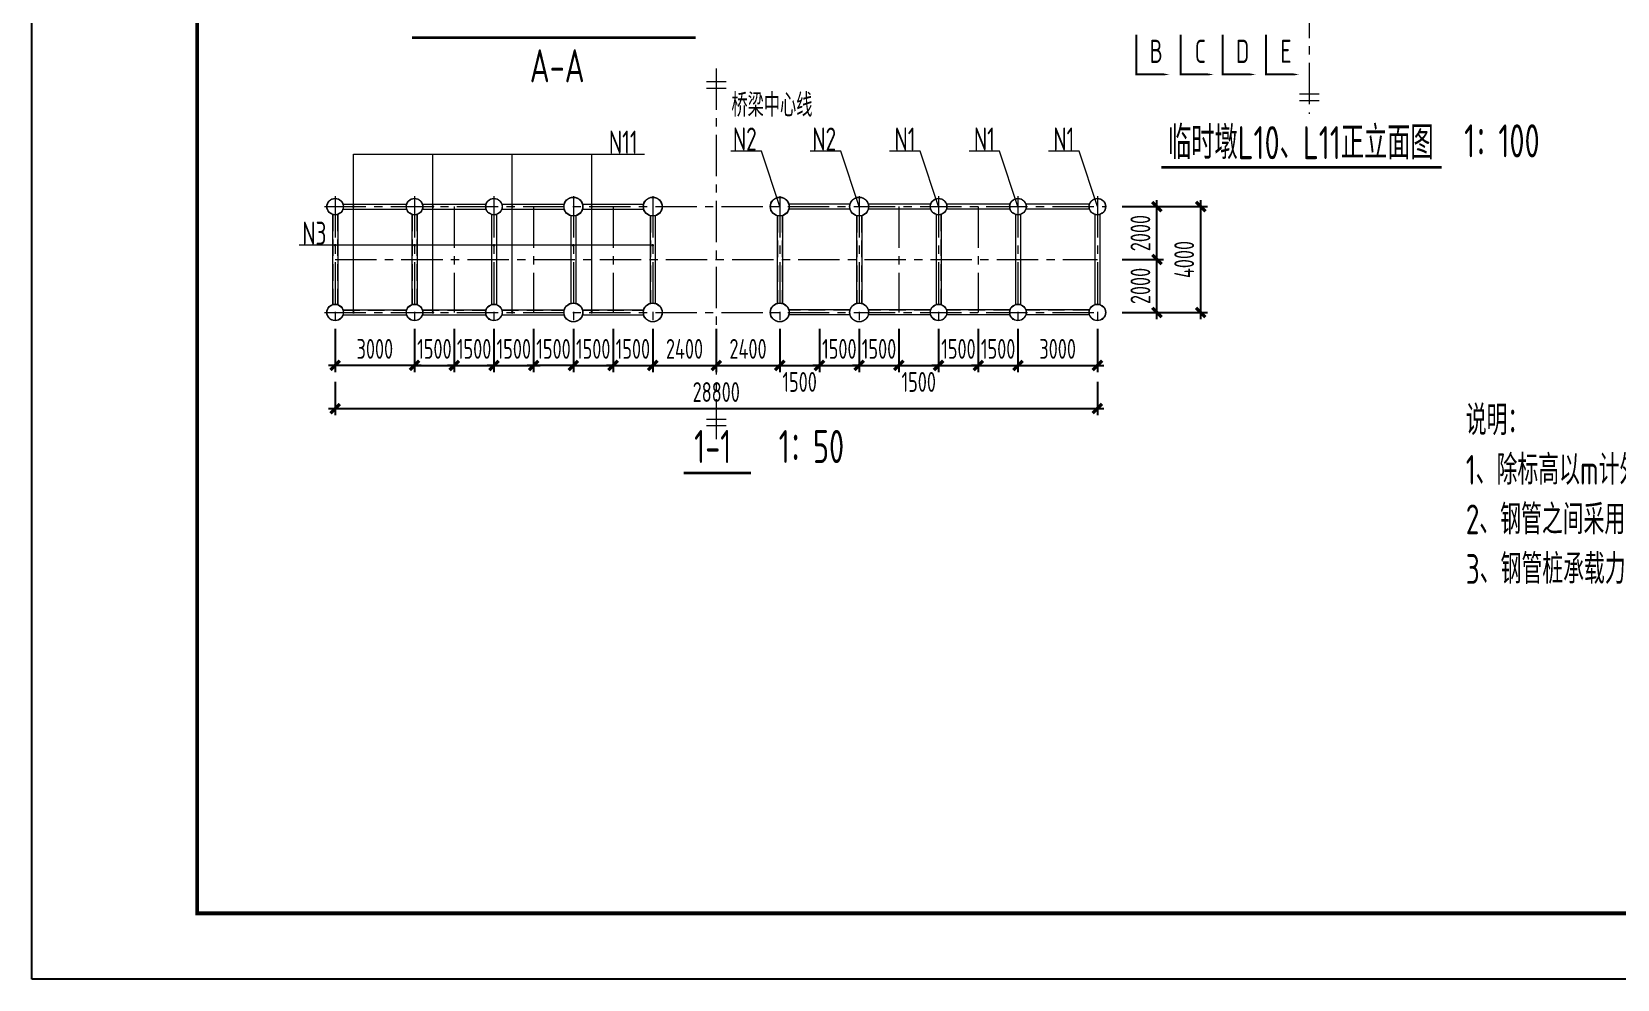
# Model space of a CAD drawing. Extents: x -2876908 to 633791, y -1383861 to 872234.
# Drawn here: x -1274373 to -1154552, y -1081386 to -1009729 of the extents above; entities that cross this region are included whole.
import ezdxf
from ezdxf.enums import TextEntityAlignment as Align

# ---------------------------------------------------------------- set-up
doc = ezdxf.new("R2010")
doc.units = 0
doc.header["$LTSCALE"] = 5
doc.header["$MEASUREMENT"] = 0
doc.linetypes.add('CENTER', pattern=[2, 1.25, -0.25, 0.25, -0.25])
doc.linetypes.add('DASHED', pattern=[0.75, 0.5, -0.25])
doc.layers.get('0').update_dxf_attribs({"linetype": 'CONTINUOUS', "lineweight": 25})
doc.layers.get('DEFPOINTS').update_dxf_attribs({"color": 35, "linetype": 'CONTINUOUS', "lineweight": 13})
for name, color, linetype, lineweight in [('1粗实线', 1, 'CONTINUOUS', 30), ('3中心线', 6, 'CENTER', 18), ('4虚线', 2, 'DASHED', 18), ('5标注', 3, 'CONTINUOUS', 15), ('6文本', 7, 'CONTINUOUS', 15), ('8轮廓线', 4, 'CONTINUOUS', 15), ('DIM', 3, 'CONTINUOUS', 0), ('HFZT', 5, 'CONTINUOUS', 15), ('REIND', 1, 'CONTINUOUS', 0), ('THIN', 7, 'CONTINUOUS', 0)]:
    doc.layers.add(name, color=color, linetype=linetype, lineweight=lineweight)
doc.layers.add('M_Dim', color=3, linetype='CONTINUOUS')
doc.styles.add('TSSD_Dimension', font='tssdeng.shx', dxfattribs={"width": 0.7, "bigfont": 'hztxt.shx'})
doc.styles.add('TSSD_NORM', font='tssdeng.shx', dxfattribs={"width": 0.7, "bigfont": 'hztxt.shx'})
doc.dimstyles.new('TSSD_100_100', dxfattribs={"dimtxt": 300, "dimasz": 100, "dimexe": 100, "dimexo": 250, "dimgap": 100, "dimtad": 1, "dimdec": 0, "dimzin": 0, "dimdsep": 46, "dimtxsty": 'TSSD_Dimension', "dimblk": 'ARCHTICK', "dimblk1": 'ARCHTICK', "dimblk2": 'ARCHTICK', "dimcen": 0, "dimdle": 100, "dimclrt": 7, "dimadec": 0, "dimazin": 0, "dimtfac": 1, "dimtdec": 0, "dimtix": 1, "dimtmove": 2, "dimatfit": 3, "dimfxl": 1, "dimtolj": 1, "dimtzin": 0, "dimarcsym": 0})

# ---------------------------------------------------------------- blocks, each defined once
blk = doc.blocks.new('_ArchTick')
at = {"color": 0, "linetype": 'ByBlock', "const_width": 0.5}
blk.add_lwpolyline([(-0.71, -0.71), (0.71, 0.71)], dxfattribs=at)
blk = doc.blocks.new('*D2157')
at = {"layer": 'DEFPOINTS', "color": 0, "transparency": 16777216}
for p in [(-1245442, -1030958), (-1242442, -1030958), (-1242442, -1034965)]:
    blk.add_point(p, dxfattribs=at)
at = {"layer": 'DIM', "color": 0, "lineweight": -2, "transparency": 16777216}
for p, q in [((-1245442, -1032208), (-1245442, -1035465)), ((-1242442, -1032208), (-1242442, -1035465)), ((-1245442, -1034965), (-1245942, -1034965)), ((-1245442, -1034965), (-1242442, -1034965)), ((-1242442, -1034965), (-1241942, -1034965))]:
    blk.add_line(p, q, dxfattribs=at)
at = {"layer": 'DIM', "color": 0, "lineweight": -2, "transparency": 16777216, "xscale": 500, "yscale": 500, "zscale": 500}
blk.add_blockref('_ArchTick', (-1245442, -1034965), dxfattribs=at)
at = {"layer": 'DIM', "color": 0, "lineweight": -2, "transparency": 16777216, "xscale": 500, "yscale": 500, "zscale": 500, "rotation": 180}
blk.add_blockref('_ArchTick', (-1242442, -1034965), dxfattribs=at)
at = {"layer": 'DIM', "color": 7, "transparency": 16777216, "insert": (-1243942, -1033715), "char_height": 1500, "attachment_point": 5, "style": 'TSSD_Dimension'}
blk.add_mtext('\\A1;1500', dxfattribs=at)
blk = doc.blocks.new('施工设计图框')
at = {"color": 7, "linetype": 'Continuous'}
blk.add_lwpolyline([(-395.5, -13.5), (-395.5, 283.5), (24.5, 283.5), (24.5, -13.5), (-395.5, -13.5)], dxfattribs=at)
at = {"layer": '1粗实线', "color": 7, "linetype": 'Continuous', "const_width": 0.6}
blk.add_lwpolyline([(-370.5, -3.5), (-370.5, 273.5), (14.5, 273.5), (14.5, -3.5), (-370.5, -3.5)], dxfattribs=at)
at = {"layer": 'HFZT', "color": 2, "style": 'TSSD_NORM', "width": 0.7}
for tag, height, p in [('比例尺', 2.5, (7.25, 17.5)), ('图号', 2.5, (-20.49, 3.5)), ('日期', 2.5, (7.25, 3.5)), ('图名', 4, (-76.24, 0.75))]:
    blk.add_attdef(tag, text='', height=height, dxfattribs=at).set_placement(p, align=Align.MIDDLE)
blk = doc.blocks.new('*D2178')
at = {"layer": 'DEFPOINTS', "color": 0, "transparency": 16777216}
for p in [(-1227442, -1030958), (-1222642, -1030958), (-1222642, -1034965)]:
    blk.add_point(p, dxfattribs=at)
at = {"layer": 'DIM', "color": 0, "lineweight": -2, "transparency": 16777216}
for p, q in [((-1227442, -1032208), (-1227442, -1035465)), ((-1222642, -1032208), (-1222642, -1035465)), ((-1227942, -1034965), (-1222142, -1034965))]:
    blk.add_line(p, q, dxfattribs=at)
at = {"layer": 'DIM', "color": 0, "lineweight": -2, "transparency": 16777216, "xscale": 500, "yscale": 500, "zscale": 500, "rotation": 180}
blk.add_blockref('_ArchTick', (-1227442, -1034965), dxfattribs=at)
at = {"layer": 'DIM', "color": 0, "lineweight": -2, "transparency": 16777216, "xscale": 500, "yscale": 500, "zscale": 500}
blk.add_blockref('_ArchTick', (-1222642, -1034965), dxfattribs=at)
at = {"layer": 'DIM', "color": 7, "transparency": 16777216, "insert": (-1225042, -1033715), "char_height": 1500, "attachment_point": 5, "style": 'TSSD_Dimension'}
blk.add_mtext('\\A1;2400', dxfattribs=at)
blk = doc.blocks.new('*D2179')
at = {"layer": 'DEFPOINTS', "color": 0, "transparency": 16777216}
for p in [(-1222642, -1030958), (-1217842, -1030958), (-1217842, -1034965)]:
    blk.add_point(p, dxfattribs=at)
at = {"layer": 'DIM', "color": 0, "lineweight": -2, "transparency": 16777216}
for p, q in [((-1222642, -1032208), (-1222642, -1035465)), ((-1217842, -1032208), (-1217842, -1035465)), ((-1223142, -1034965), (-1217342, -1034965))]:
    blk.add_line(p, q, dxfattribs=at)
at = {"layer": 'DIM', "color": 0, "lineweight": -2, "transparency": 16777216, "xscale": 500, "yscale": 500, "zscale": 500, "rotation": 180}
blk.add_blockref('_ArchTick', (-1222642, -1034965), dxfattribs=at)
at = {"layer": 'DIM', "color": 0, "lineweight": -2, "transparency": 16777216, "xscale": 500, "yscale": 500, "zscale": 500}
blk.add_blockref('_ArchTick', (-1217842, -1034965), dxfattribs=at)
at = {"layer": 'DIM', "color": 7, "transparency": 16777216, "insert": (-1220242, -1033715), "char_height": 1500, "attachment_point": 5, "style": 'TSSD_Dimension'}
blk.add_mtext('\\A1;2400', dxfattribs=at)
blk = doc.blocks.new('*D2180')
at = {"layer": 'DEFPOINTS', "color": 0, "transparency": 16777216}
for p in [(-1239442, -1030958), (-1236442, -1030958), (-1236442, -1034965)]:
    blk.add_point(p, dxfattribs=at)
at = {"layer": 'DIM', "color": 0, "lineweight": -2, "transparency": 16777216}
for p, q in [((-1239442, -1032208), (-1239442, -1035465)), ((-1236442, -1032208), (-1236442, -1035465)), ((-1239442, -1034965), (-1239942, -1034965)), ((-1239442, -1034965), (-1236442, -1034965)), ((-1236442, -1034965), (-1235942, -1034965))]:
    blk.add_line(p, q, dxfattribs=at)
at = {"layer": 'DIM', "color": 0, "lineweight": -2, "transparency": 16777216, "xscale": 500, "yscale": 500, "zscale": 500}
blk.add_blockref('_ArchTick', (-1239442, -1034965), dxfattribs=at)
at = {"layer": 'DIM', "color": 0, "lineweight": -2, "transparency": 16777216, "xscale": 500, "yscale": 500, "zscale": 500, "rotation": 180}
blk.add_blockref('_ArchTick', (-1236442, -1034965), dxfattribs=at)
at = {"layer": 'DIM', "color": 7, "transparency": 16777216, "insert": (-1237942, -1033715), "char_height": 1500, "attachment_point": 5, "style": 'TSSD_Dimension'}
blk.add_mtext('\\A1;1500', dxfattribs=at)
blk = doc.blocks.new('*D2181')
at = {"layer": 'DEFPOINTS', "color": 0, "transparency": 16777216}
for p in [(-1233442, -1030958), (-1230442, -1030958), (-1230442, -1034965)]:
    blk.add_point(p, dxfattribs=at)
at = {"layer": 'DIM', "color": 0, "lineweight": -2, "transparency": 16777216}
for p, q in [((-1233442, -1032208), (-1233442, -1035465)), ((-1230442, -1032208), (-1230442, -1035465)), ((-1233442, -1034965), (-1233942, -1034965)), ((-1233442, -1034965), (-1230442, -1034965)), ((-1230442, -1034965), (-1229942, -1034965))]:
    blk.add_line(p, q, dxfattribs=at)
at = {"layer": 'DIM', "color": 0, "lineweight": -2, "transparency": 16777216, "xscale": 500, "yscale": 500, "zscale": 500}
blk.add_blockref('_ArchTick', (-1233442, -1034965), dxfattribs=at)
at = {"layer": 'DIM', "color": 0, "lineweight": -2, "transparency": 16777216, "xscale": 500, "yscale": 500, "zscale": 500, "rotation": 180}
blk.add_blockref('_ArchTick', (-1230442, -1034965), dxfattribs=at)
at = {"layer": 'DIM', "color": 7, "transparency": 16777216, "insert": (-1231942, -1033715), "char_height": 1500, "attachment_point": 5, "style": 'TSSD_Dimension'}
blk.add_mtext('\\A1;1500', dxfattribs=at)
blk = doc.blocks.new('*D2182')
at = {"layer": 'DEFPOINTS', "color": 0, "transparency": 16777216}
for p in [(-1217842, -1030958), (-1214842, -1030958), (-1214842, -1034965)]:
    blk.add_point(p, dxfattribs=at)
at = {"layer": 'DIM', "color": 0, "lineweight": -2, "transparency": 16777216}
for p, q in [((-1217842, -1032208), (-1217842, -1035465)), ((-1214842, -1032208), (-1214842, -1035465)), ((-1218342, -1034965), (-1214342, -1034965))]:
    blk.add_line(p, q, dxfattribs=at)
at = {"layer": 'DIM', "color": 0, "lineweight": -2, "transparency": 16777216, "xscale": 500, "yscale": 500, "zscale": 500, "rotation": 180}
blk.add_blockref('_ArchTick', (-1217842, -1034965), dxfattribs=at)
at = {"layer": 'DIM', "color": 0, "lineweight": -2, "transparency": 16777216, "xscale": 500, "yscale": 500, "zscale": 500}
blk.add_blockref('_ArchTick', (-1214842, -1034965), dxfattribs=at)
at = {"layer": 'DIM', "color": 7, "transparency": 16777216, "insert": (-1216342, -1036215), "char_height": 1500, "attachment_point": 5, "style": 'TSSD_Dimension'}
blk.add_mtext('\\A1;1500', dxfattribs=at)
blk = doc.blocks.new('*D2183')
at = {"layer": 'DEFPOINTS', "color": 0, "transparency": 16777216}
for p in [(-1214842, -1030958), (-1211842, -1030958), (-1211842, -1034965)]:
    blk.add_point(p, dxfattribs=at)
at = {"layer": 'DIM', "color": 0, "lineweight": -2, "transparency": 16777216}
for p, q in [((-1214842, -1032208), (-1214842, -1035465)), ((-1211842, -1032208), (-1211842, -1035465)), ((-1214842, -1034965), (-1215342, -1034965)), ((-1214842, -1034965), (-1211842, -1034965)), ((-1211842, -1034965), (-1211342, -1034965))]:
    blk.add_line(p, q, dxfattribs=at)
at = {"layer": 'DIM', "color": 0, "lineweight": -2, "transparency": 16777216, "xscale": 500, "yscale": 500, "zscale": 500}
blk.add_blockref('_ArchTick', (-1214842, -1034965), dxfattribs=at)
at = {"layer": 'DIM', "color": 0, "lineweight": -2, "transparency": 16777216, "xscale": 500, "yscale": 500, "zscale": 500, "rotation": 180}
blk.add_blockref('_ArchTick', (-1211842, -1034965), dxfattribs=at)
at = {"layer": 'DIM', "color": 7, "transparency": 16777216, "insert": (-1213342, -1033715), "char_height": 1500, "attachment_point": 5, "style": 'TSSD_Dimension'}
blk.add_mtext('\\A1;1500', dxfattribs=at)
blk = doc.blocks.new('*D2184')
at = {"layer": 'DEFPOINTS', "color": 0, "transparency": 16777216}
for p in [(-1211842, -1030958), (-1208842, -1030958), (-1208842, -1034965)]:
    blk.add_point(p, dxfattribs=at)
at = {"layer": 'DIM', "color": 0, "lineweight": -2, "transparency": 16777216}
for p, q in [((-1211842, -1032208), (-1211842, -1035465)), ((-1208842, -1032208), (-1208842, -1035465)), ((-1211842, -1034965), (-1212342, -1034965)), ((-1211842, -1034965), (-1208842, -1034965)), ((-1208842, -1034965), (-1208342, -1034965))]:
    blk.add_line(p, q, dxfattribs=at)
at = {"layer": 'DIM', "color": 0, "lineweight": -2, "transparency": 16777216, "xscale": 500, "yscale": 500, "zscale": 500}
blk.add_blockref('_ArchTick', (-1211842, -1034965), dxfattribs=at)
at = {"layer": 'DIM', "color": 0, "lineweight": -2, "transparency": 16777216, "xscale": 500, "yscale": 500, "zscale": 500, "rotation": 180}
blk.add_blockref('_ArchTick', (-1208842, -1034965), dxfattribs=at)
at = {"layer": 'DIM', "color": 7, "transparency": 16777216, "insert": (-1210342, -1033715), "char_height": 1500, "attachment_point": 5, "style": 'TSSD_Dimension'}
blk.add_mtext('\\A1;1500', dxfattribs=at)
blk = doc.blocks.new('*D2185')
at = {"layer": 'DEFPOINTS', "color": 0, "transparency": 16777216}
for p in [(-1208842, -1030958), (-1205842, -1030958), (-1205842, -1034965)]:
    blk.add_point(p, dxfattribs=at)
at = {"layer": 'DIM', "color": 0, "lineweight": -2, "transparency": 16777216}
for p, q in [((-1208842, -1032208), (-1208842, -1035465)), ((-1205842, -1032208), (-1205842, -1035465)), ((-1209342, -1034965), (-1205342, -1034965))]:
    blk.add_line(p, q, dxfattribs=at)
at = {"layer": 'DIM', "color": 0, "lineweight": -2, "transparency": 16777216, "xscale": 500, "yscale": 500, "zscale": 500, "rotation": 180}
blk.add_blockref('_ArchTick', (-1208842, -1034965), dxfattribs=at)
at = {"layer": 'DIM', "color": 0, "lineweight": -2, "transparency": 16777216, "xscale": 500, "yscale": 500, "zscale": 500}
blk.add_blockref('_ArchTick', (-1205842, -1034965), dxfattribs=at)
at = {"layer": 'DIM', "color": 7, "transparency": 16777216, "insert": (-1207342, -1036215), "char_height": 1500, "attachment_point": 5, "style": 'TSSD_Dimension'}
blk.add_mtext('\\A1;1500', dxfattribs=at)
blk = doc.blocks.new('*D2186')
at = {"layer": 'DEFPOINTS', "color": 0, "transparency": 16777216}
for p in [(-1205842, -1030958), (-1202842, -1030958), (-1202842, -1034965)]:
    blk.add_point(p, dxfattribs=at)
at = {"layer": 'DIM', "color": 0, "lineweight": -2, "transparency": 16777216}
for p, q in [((-1205842, -1032208), (-1205842, -1035465)), ((-1202842, -1032208), (-1202842, -1035465)), ((-1205842, -1034965), (-1206342, -1034965)), ((-1205842, -1034965), (-1202842, -1034965)), ((-1202842, -1034965), (-1202342, -1034965))]:
    blk.add_line(p, q, dxfattribs=at)
at = {"layer": 'DIM', "color": 0, "lineweight": -2, "transparency": 16777216, "xscale": 500, "yscale": 500, "zscale": 500}
blk.add_blockref('_ArchTick', (-1205842, -1034965), dxfattribs=at)
at = {"layer": 'DIM', "color": 0, "lineweight": -2, "transparency": 16777216, "xscale": 500, "yscale": 500, "zscale": 500, "rotation": 180}
blk.add_blockref('_ArchTick', (-1202842, -1034965), dxfattribs=at)
at = {"layer": 'DIM', "color": 7, "transparency": 16777216, "insert": (-1204342, -1033715), "char_height": 1500, "attachment_point": 5, "style": 'TSSD_Dimension'}
blk.add_mtext('\\A1;1500', dxfattribs=at)
blk = doc.blocks.new('*D2187')
at = {"layer": 'DEFPOINTS', "color": 0, "transparency": 16777216}
for p in [(-1202842, -1030958), (-1199842, -1030958), (-1199842, -1034965)]:
    blk.add_point(p, dxfattribs=at)
at = {"layer": 'DIM', "color": 0, "lineweight": -2, "transparency": 16777216}
for p, q in [((-1202842, -1032208), (-1202842, -1035465)), ((-1199842, -1032208), (-1199842, -1035465)), ((-1202842, -1034965), (-1203342, -1034965)), ((-1202842, -1034965), (-1199842, -1034965)), ((-1199842, -1034965), (-1199342, -1034965))]:
    blk.add_line(p, q, dxfattribs=at)
at = {"layer": 'DIM', "color": 0, "lineweight": -2, "transparency": 16777216, "xscale": 500, "yscale": 500, "zscale": 500}
blk.add_blockref('_ArchTick', (-1202842, -1034965), dxfattribs=at)
at = {"layer": 'DIM', "color": 0, "lineweight": -2, "transparency": 16777216, "xscale": 500, "yscale": 500, "zscale": 500, "rotation": 180}
blk.add_blockref('_ArchTick', (-1199842, -1034965), dxfattribs=at)
at = {"layer": 'DIM', "color": 7, "transparency": 16777216, "insert": (-1201342, -1033715), "char_height": 1500, "attachment_point": 5, "style": 'TSSD_Dimension'}
blk.add_mtext('\\A1;1500', dxfattribs=at)
blk = doc.blocks.new('*D2188')
at = {"layer": 'DEFPOINTS', "color": 0, "transparency": 16777216}
for p in [(-1236442, -1030958), (-1233442, -1030958), (-1236442, -1034965)]:
    blk.add_point(p, dxfattribs=at)
at = {"layer": 'DIM', "color": 0, "lineweight": -2, "transparency": 16777216}
for p, q in [((-1236442, -1032208), (-1236442, -1035465)), ((-1233442, -1032208), (-1233442, -1035465)), ((-1236442, -1034965), (-1236942, -1034965)), ((-1233442, -1034965), (-1236442, -1034965)), ((-1233442, -1034965), (-1232942, -1034965))]:
    blk.add_line(p, q, dxfattribs=at)
at = {"layer": 'DIM', "color": 0, "lineweight": -2, "transparency": 16777216, "xscale": 500, "yscale": 500, "zscale": 500}
blk.add_blockref('_ArchTick', (-1236442, -1034965), dxfattribs=at)
at = {"layer": 'DIM', "color": 0, "lineweight": -2, "transparency": 16777216, "xscale": 500, "yscale": 500, "zscale": 500, "rotation": 180}
blk.add_blockref('_ArchTick', (-1233442, -1034965), dxfattribs=at)
at = {"layer": 'DIM', "color": 7, "transparency": 16777216, "insert": (-1234942, -1033715), "char_height": 1500, "attachment_point": 5, "style": 'TSSD_Dimension'}
blk.add_mtext('\\A1;1500', dxfattribs=at)
blk = doc.blocks.new('*D2189')
at = {"layer": 'DEFPOINTS', "color": 0, "transparency": 16777216}
for p in [(-1193212, -1026958), (-1189339, -1026958), (-1193212, -1030958)]:
    blk.add_point(p, dxfattribs=at)
at = {"layer": 'DIM', "color": 0, "lineweight": -2, "transparency": 16777216}
for p, q in [((-1189339, -1031458), (-1189339, -1026458)), ((-1191962, -1026958), (-1188839, -1026958)), ((-1191962, -1030958), (-1188839, -1030958))]:
    blk.add_line(p, q, dxfattribs=at)
at = {"layer": 'DIM', "color": 0, "lineweight": -2, "transparency": 16777216, "xscale": 500, "yscale": 500, "zscale": 500}
for p, rotation in [((-1189339, -1026958), 90), ((-1189339, -1030958), 270)]:
    blk.add_blockref('_ArchTick', p, dxfattribs=dict(at, rotation=rotation))
at = {"layer": 'DIM', "color": 7, "transparency": 16777216, "insert": (-1190589, -1028958), "char_height": 1500, "attachment_point": 5, "rotation": 90, "style": 'TSSD_Dimension'}
blk.add_mtext('\\A1;2000', dxfattribs=at)
blk = doc.blocks.new('*D2190')
at = {"layer": 'DEFPOINTS', "color": 0, "transparency": 16777216}
for p in [(-1193212, -1022958), (-1189339, -1022958), (-1193212, -1026958)]:
    blk.add_point(p, dxfattribs=at)
at = {"layer": 'DIM', "color": 0, "lineweight": -2, "transparency": 16777216}
for p, q in [((-1191962, -1022958), (-1188839, -1022958)), ((-1189339, -1027458), (-1189339, -1022458)), ((-1191962, -1026958), (-1188839, -1026958))]:
    blk.add_line(p, q, dxfattribs=at)
at = {"layer": 'DIM', "color": 0, "lineweight": -2, "transparency": 16777216, "xscale": 500, "yscale": 500, "zscale": 500}
for p, rotation in [((-1189339, -1022958), 90), ((-1189339, -1026958), 270)]:
    blk.add_blockref('_ArchTick', p, dxfattribs=dict(at, rotation=rotation))
at = {"layer": 'DIM', "color": 7, "transparency": 16777216, "insert": (-1190589, -1024958), "char_height": 1500, "attachment_point": 5, "rotation": 90, "style": 'TSSD_Dimension'}
blk.add_mtext('\\A1;2000', dxfattribs=at)
blk = doc.blocks.new('*D2191')
at = {"layer": 'DEFPOINTS', "color": 0, "transparency": 16777216}
for p in [(-1193212, -1022958), (-1186030, -1022958), (-1193212, -1030958)]:
    blk.add_point(p, dxfattribs=at)
at = {"layer": 'DIM', "color": 0, "lineweight": -2, "transparency": 16777216}
for p, q in [((-1191962, -1022958), (-1185530, -1022958)), ((-1186030, -1031458), (-1186030, -1022458)), ((-1191962, -1030958), (-1185530, -1030958))]:
    blk.add_line(p, q, dxfattribs=at)
at = {"layer": 'DIM', "color": 0, "lineweight": -2, "transparency": 16777216, "xscale": 500, "yscale": 500, "zscale": 500}
for p, rotation in [((-1186030, -1022958), 90), ((-1186030, -1030958), 270)]:
    blk.add_blockref('_ArchTick', p, dxfattribs=dict(at, rotation=rotation))
at = {"layer": 'DIM', "color": 7, "transparency": 16777216, "insert": (-1187280, -1026958), "char_height": 1500, "attachment_point": 5, "rotation": 90, "style": 'TSSD_Dimension'}
blk.add_mtext('\\A1;4000', dxfattribs=at)
blk = doc.blocks.new('*D2210')
at = {"layer": 'DEFPOINTS', "color": 0, "transparency": 16777216}
for p in [(-1242442, -1030958), (-1239442, -1030958), (-1239442, -1034965)]:
    blk.add_point(p, dxfattribs=at)
at = {"layer": 'DIM', "color": 0, "lineweight": -2, "transparency": 16777216}
for p, q in [((-1242442, -1032208), (-1242442, -1035465)), ((-1239442, -1032208), (-1239442, -1035465)), ((-1242442, -1034965), (-1242942, -1034965)), ((-1242442, -1034965), (-1239442, -1034965)), ((-1239442, -1034965), (-1238942, -1034965))]:
    blk.add_line(p, q, dxfattribs=at)
at = {"layer": 'DIM', "color": 0, "lineweight": -2, "transparency": 16777216, "xscale": 500, "yscale": 500, "zscale": 500}
blk.add_blockref('_ArchTick', (-1242442, -1034965), dxfattribs=at)
at = {"layer": 'DIM', "color": 0, "lineweight": -2, "transparency": 16777216, "xscale": 500, "yscale": 500, "zscale": 500, "rotation": 180}
blk.add_blockref('_ArchTick', (-1239442, -1034965), dxfattribs=at)
at = {"layer": 'DIM', "color": 7, "transparency": 16777216, "insert": (-1240942, -1033715), "char_height": 1500, "attachment_point": 5, "style": 'TSSD_Dimension'}
blk.add_mtext('\\A1;1500', dxfattribs=at)
blk = doc.blocks.new('*D2211')
at = {"layer": 'DEFPOINTS', "color": 0, "transparency": 16777216}
for p in [(-1230442, -1030958), (-1227442, -1030958), (-1227442, -1034965)]:
    blk.add_point(p, dxfattribs=at)
at = {"layer": 'DIM', "color": 0, "lineweight": -2, "transparency": 16777216}
for p, q in [((-1230442, -1032208), (-1230442, -1035465)), ((-1227442, -1032208), (-1227442, -1035465)), ((-1230442, -1034965), (-1230942, -1034965)), ((-1230442, -1034965), (-1227442, -1034965)), ((-1227442, -1034965), (-1226942, -1034965))]:
    blk.add_line(p, q, dxfattribs=at)
at = {"layer": 'DIM', "color": 0, "lineweight": -2, "transparency": 16777216, "xscale": 500, "yscale": 500, "zscale": 500}
blk.add_blockref('_ArchTick', (-1230442, -1034965), dxfattribs=at)
at = {"layer": 'DIM', "color": 0, "lineweight": -2, "transparency": 16777216, "xscale": 500, "yscale": 500, "zscale": 500, "rotation": 180}
blk.add_blockref('_ArchTick', (-1227442, -1034965), dxfattribs=at)
at = {"layer": 'DIM', "color": 7, "transparency": 16777216, "insert": (-1228942, -1033715), "char_height": 1500, "attachment_point": 5, "style": 'TSSD_Dimension'}
blk.add_mtext('\\A1;1500', dxfattribs=at)
blk = doc.blocks.new('*D2212')
at = {"layer": 'DEFPOINTS', "color": 0, "transparency": 16777216}
for p in [(-1199842, -1030958), (-1193842, -1030958), (-1193842, -1034965)]:
    blk.add_point(p, dxfattribs=at)
at = {"layer": 'DIM', "color": 0, "lineweight": -2, "transparency": 16777216}
for p, q in [((-1199842, -1032208), (-1199842, -1035465)), ((-1193842, -1032208), (-1193842, -1035465)), ((-1200342, -1034965), (-1193342, -1034965))]:
    blk.add_line(p, q, dxfattribs=at)
at = {"layer": 'DIM', "color": 0, "lineweight": -2, "transparency": 16777216, "xscale": 500, "yscale": 500, "zscale": 500, "rotation": 180}
blk.add_blockref('_ArchTick', (-1199842, -1034965), dxfattribs=at)
at = {"layer": 'DIM', "color": 0, "lineweight": -2, "transparency": 16777216, "xscale": 500, "yscale": 500, "zscale": 500}
blk.add_blockref('_ArchTick', (-1193842, -1034965), dxfattribs=at)
at = {"layer": 'DIM', "color": 7, "transparency": 16777216, "insert": (-1196842, -1033715), "char_height": 1500, "attachment_point": 5, "style": 'TSSD_Dimension'}
blk.add_mtext('\\A1;3000', dxfattribs=at)
blk = doc.blocks.new('*D2213')
at = {"layer": 'DEFPOINTS', "color": 0, "transparency": 16777216}
for p in [(-1251442, -1030958), (-1245442, -1030958), (-1251442, -1034965)]:
    blk.add_point(p, dxfattribs=at)
at = {"layer": 'DIM', "color": 0, "lineweight": -2, "transparency": 16777216}
for p, q in [((-1251442, -1032208), (-1251442, -1035465)), ((-1245442, -1032208), (-1245442, -1035465)), ((-1244942, -1034965), (-1251942, -1034965))]:
    blk.add_line(p, q, dxfattribs=at)
at = {"layer": 'DIM', "color": 0, "lineweight": -2, "transparency": 16777216, "xscale": 500, "yscale": 500, "zscale": 500, "rotation": 180}
blk.add_blockref('_ArchTick', (-1251442, -1034965), dxfattribs=at)
at = {"layer": 'DIM', "color": 0, "lineweight": -2, "transparency": 16777216, "xscale": 500, "yscale": 500, "zscale": 500}
blk.add_blockref('_ArchTick', (-1245442, -1034965), dxfattribs=at)
at = {"layer": 'DIM', "color": 7, "transparency": 16777216, "insert": (-1248442, -1033715), "char_height": 1500, "attachment_point": 5, "style": 'TSSD_Dimension'}
blk.add_mtext('\\A1;3000', dxfattribs=at)
blk = doc.blocks.new('*D2214')
at = {"layer": 'DEFPOINTS', "color": 0, "transparency": 16777216}
for p in [(-1251442, -1034965), (-1193842, -1034965), (-1193842, -1038228)]:
    blk.add_point(p, dxfattribs=at)
at = {"layer": 'DIM', "color": 0, "lineweight": -2, "transparency": 16777216}
for p, q in [((-1251442, -1036215), (-1251442, -1038728)), ((-1193842, -1036215), (-1193842, -1038728)), ((-1251942, -1038228), (-1193342, -1038228))]:
    blk.add_line(p, q, dxfattribs=at)
at = {"layer": 'DIM', "color": 0, "lineweight": -2, "transparency": 16777216, "xscale": 500, "yscale": 500, "zscale": 500, "rotation": 180}
blk.add_blockref('_ArchTick', (-1251442, -1038228), dxfattribs=at)
at = {"layer": 'DIM', "color": 0, "lineweight": -2, "transparency": 16777216, "xscale": 500, "yscale": 500, "zscale": 500}
blk.add_blockref('_ArchTick', (-1193842, -1038228), dxfattribs=at)
at = {"layer": 'DIM', "color": 7, "transparency": 16777216, "insert": (-1222642, -1036978), "char_height": 1500, "attachment_point": 5, "style": 'TSSD_Dimension'}
blk.add_mtext('\\A1;28800', dxfattribs=at)

msp = doc.modelspace()

# ---------------------------------------------------------------- linework, layer by layer
at = {"layer": '3中心线', "ltscale": 500}
for p, q in [((-1177825.439, -942082.938), (-1177825.439, -1015945.635)), ((-1222642.034, -1012521.927), (-1222642.034, -1040545.244)), ((-1252242.028, -1022957.685), (-1193212.04, -1022957.685)), ((-1251442.028, -1022157.685), (-1251442.028, -1031757.685)), ((-1245442.028, -1022157.685), (-1245442.028, -1031757.685)), ((-1242442.028, -1022957.685), (-1242442.028, -1030957.685)), ((-1239442.028, -1022157.685), (-1239442.028, -1031757.685)), ((-1236442.028, -1022957.685), (-1236442.028, -1030957.685)), ((-1233442.028, -1022157.685), (-1233442.028, -1031757.685)), ((-1230442.028, -1022957.685), (-1230442.028, -1030957.685)), ((-1227442.028, -1022157.685), (-1227442.028, -1031757.685)), ((-1217842.04, -1022157.685), (-1217842.04, -1031757.685)), ((-1211842.04, -1022157.685), (-1211842.04, -1031757.685)), ((-1208842.04, -1022957.685), (-1208842.04, -1030957.685)), ((-1205842.04, -1022157.685), (-1205842.04, -1031757.685)), ((-1202842.04, -1022957.685), (-1202842.04, -1030957.685)), ((-1199842.04, -1022157.685), (-1199842.04, -1031757.685)), ((-1193842.04, -1022157.685), (-1193842.04, -1031757.685)), ((-1251442.028, -1026957.685), (-1193842.04, -1026957.685)), ((-1252242.028, -1030957.685), (-1193842.04, -1030957.685))]:
    msp.add_line(p, q, dxfattribs=at)
at = {"layer": '4虚线', "ltscale": 500}
for p, q in [((-1250838.889, -1022775.685), (-1246045.166, -1022775.685)), ((-1250838.889, -1023139.685), (-1246045.166, -1023139.685)), ((-1244838.889, -1022775.685), (-1240045.166, -1022775.685)), ((-1244838.889, -1023139.685), (-1240045.166, -1023139.685)), ((-1238838.889, -1022775.685), (-1234138.645, -1022775.685)), ((-1238838.889, -1023139.685), (-1234138.645, -1023139.685)), ((-1232745.41, -1022775.685), (-1228138.645, -1022775.685)), ((-1232745.41, -1023139.685), (-1228138.645, -1023139.685)), ((-1212538.658, -1022775.685), (-1217145.423, -1022775.685)), ((-1212538.658, -1023139.685), (-1217145.423, -1023139.685)), ((-1206445.179, -1022775.685), (-1211145.423, -1022775.685)), ((-1206445.179, -1023139.685), (-1211145.423, -1023139.685)), ((-1200445.179, -1022775.685), (-1205238.902, -1022775.685)), ((-1200445.179, -1023139.685), (-1205238.902, -1023139.685)), ((-1194445.179, -1022775.685), (-1199238.902, -1022775.685)), ((-1194445.179, -1023139.685), (-1199238.902, -1023139.685)), ((-1251624.028, -1023560.824), (-1251624.028, -1030354.547)), ((-1251260.028, -1023560.824), (-1251260.028, -1030354.547)), ((-1245624.028, -1023560.824), (-1245624.028, -1030354.547)), ((-1245260.028, -1023560.824), (-1245260.028, -1030354.547)), ((-1239624.028, -1023560.824), (-1239624.028, -1030354.547)), ((-1239260.028, -1023560.824), (-1239260.028, -1030354.547)), ((-1233624.028, -1023654.303), (-1233624.028, -1030261.068)), ((-1233260.028, -1023654.303), (-1233260.028, -1030261.068)), ((-1227624.028, -1023654.303), (-1227624.028, -1030261.068)), ((-1227260.028, -1023654.303), (-1227260.028, -1030261.068)), ((-1218024.04, -1023654.303), (-1218024.04, -1030261.068)), ((-1217660.04, -1023654.303), (-1217660.04, -1030261.068)), ((-1212024.04, -1023654.303), (-1212024.04, -1030261.068)), ((-1211660.04, -1023654.303), (-1211660.04, -1030261.068)), ((-1206024.04, -1023560.824), (-1206024.04, -1030354.547)), ((-1205660.04, -1023560.824), (-1205660.04, -1030354.547)), ((-1200024.04, -1023560.824), (-1200024.04, -1030354.547)), ((-1199660.04, -1023560.824), (-1199660.04, -1030354.547)), ((-1194024.04, -1023560.824), (-1194024.04, -1030354.547)), ((-1193660.04, -1023560.824), (-1193660.04, -1030354.547)), ((-1250838.889, -1030775.685), (-1246045.166, -1030775.685)), ((-1250838.889, -1031139.685), (-1246045.166, -1031139.685)), ((-1244838.889, -1030775.685), (-1240045.166, -1030775.685)), ((-1244838.889, -1031139.685), (-1240045.166, -1031139.685)), ((-1238838.889, -1030775.685), (-1234138.645, -1030775.685)), ((-1238838.889, -1031139.685), (-1234138.645, -1031139.685)), ((-1232745.41, -1030775.685), (-1228138.645, -1030775.685)), ((-1232745.41, -1031139.685), (-1228138.645, -1031139.685)), ((-1212538.658, -1030775.685), (-1217145.423, -1030775.685)), ((-1212538.658, -1031139.685), (-1217145.423, -1031139.685)), ((-1206445.179, -1030775.685), (-1211145.423, -1030775.685)), ((-1206445.179, -1031139.685), (-1211145.423, -1031139.685)), ((-1200445.179, -1030775.685), (-1205238.902, -1030775.685)), ((-1200445.179, -1031139.685), (-1205238.902, -1031139.685)), ((-1194445.179, -1030775.685), (-1199238.902, -1030775.685)), ((-1194445.179, -1031139.685), (-1199238.902, -1031139.685))]:
    msp.add_line(p, q, dxfattribs=at)
at = {"layer": '5标注'}
for p, q in [((-1250057.003, -1018990.401), (-1228066.291, -1018990.401)), ((-1250057.003, -1030957.685), (-1250057.003, -1018990.401)), ((-1244057.003, -1030957.685), (-1244057.003, -1018990.401)), ((-1238057.003, -1030957.685), (-1238057.003, -1018990.401)), ((-1232057.003, -1030957.685), (-1232057.003, -1018990.401)), ((-1227442.028, -1025878.757), (-1254166.158, -1025878.757))]:
    msp.add_line(p, q, dxfattribs=at)
at = {"layer": '5标注', "flags": 128}
for points in [[(-1190899.123, -1009963.236, 150, 150, 0), (-1190899.123, -1012963.236, 150, 150, 0), (-1189399.123, -1012963.236, 350, 0, 0), (-1188399.123, -1012963.236, 0, 0, 0)], [(-1187558.392, -1009963.236, 150, 150, 0), (-1187558.392, -1012963.236, 150, 150, 0), (-1186058.392, -1012963.236, 350, 0, 0), (-1185058.392, -1012963.236, 0, 0, 0)], [(-1184370.323, -1009963.236, 150, 150, 0), (-1184370.323, -1012963.236, 150, 150, 0), (-1182870.323, -1012963.236, 350, 0, 0), (-1181870.323, -1012963.236, 0, 0, 0)], [(-1181091.984, -1009963.236, 150, 150, 0), (-1181091.984, -1012963.236, 150, 150, 0), (-1179591.984, -1012963.236, 350, 0, 0), (-1178591.984, -1012963.236, 0, 0, 0)]]:
    msp.add_lwpolyline(points, format="xyseb", dxfattribs=at)
at = {"layer": '5标注'}
for points in [[(-1217842.04, -1022957.685), (-1219227.064, -1018756.946), (-1221539.711, -1018756.946)], [(-1211842.04, -1022957.685), (-1213227.064, -1018756.946), (-1215539.711, -1018756.946)], [(-1205842.04, -1022957.685), (-1207227.064, -1018756.946), (-1209539.711, -1018756.946)], [(-1199842.04, -1022957.685), (-1201227.064, -1018756.946), (-1203539.711, -1018756.946)], [(-1193842.04, -1022957.685), (-1195227.064, -1018756.946), (-1197539.711, -1018756.946)]]:
    msp.add_lwpolyline(points, dxfattribs=at)
at = {"layer": '8轮廓线'}
for p, q in [((-1250842.641, -1022763.685), (-1246041.414, -1022763.685)), ((-1250842.641, -1023151.685), (-1246041.414, -1023151.685)), ((-1244842.641, -1022763.685), (-1240041.414, -1022763.685)), ((-1244842.641, -1023151.685), (-1240041.414, -1023151.685)), ((-1238842.641, -1022763.685), (-1234135.399, -1022763.685)), ((-1238842.641, -1023151.685), (-1234135.399, -1023151.685)), ((-1232748.656, -1022763.685), (-1228135.399, -1022763.685)), ((-1232748.656, -1023151.685), (-1228135.399, -1023151.685)), ((-1212535.412, -1022763.685), (-1217148.669, -1022763.685)), ((-1212535.412, -1023151.685), (-1217148.669, -1023151.685)), ((-1206441.426, -1022763.685), (-1211148.669, -1022763.685)), ((-1206441.426, -1023151.685), (-1211148.669, -1023151.685)), ((-1200441.426, -1022763.685), (-1205242.654, -1022763.685)), ((-1200441.426, -1023151.685), (-1205242.654, -1023151.685)), ((-1194441.426, -1022763.685), (-1199242.654, -1022763.685)), ((-1194441.426, -1023151.685), (-1199242.654, -1023151.685)), ((-1251636.028, -1023557.072), (-1251636.028, -1030358.299)), ((-1251248.028, -1023557.072), (-1251248.028, -1030358.299)), ((-1245636.028, -1023557.072), (-1245636.028, -1030358.299)), ((-1245248.028, -1023557.072), (-1245248.028, -1030358.299)), ((-1239636.028, -1023557.072), (-1239636.028, -1030358.299)), ((-1239248.028, -1023557.072), (-1239248.028, -1030358.299)), ((-1233636.028, -1023651.057), (-1233636.028, -1030264.314)), ((-1233248.028, -1023651.057), (-1233248.028, -1030264.314)), ((-1227636.028, -1023651.057), (-1227636.028, -1030264.314)), ((-1227248.028, -1023651.057), (-1227248.028, -1030264.314)), ((-1218036.04, -1023651.057), (-1218036.04, -1030264.314)), ((-1217648.04, -1023651.057), (-1217648.04, -1030264.314)), ((-1212036.04, -1023651.057), (-1212036.04, -1030264.314)), ((-1211648.04, -1023651.057), (-1211648.04, -1030264.314)), ((-1206036.04, -1023557.072), (-1206036.04, -1030358.299)), ((-1205648.04, -1023557.072), (-1205648.04, -1030358.299)), ((-1200036.04, -1023557.072), (-1200036.04, -1030358.299)), ((-1199648.04, -1023557.072), (-1199648.04, -1030358.299)), ((-1194036.04, -1023557.072), (-1194036.04, -1030358.299)), ((-1193648.04, -1023557.072), (-1193648.04, -1030358.299)), ((-1250842.641, -1030763.685), (-1246041.414, -1030763.685)), ((-1250842.641, -1031151.685), (-1246041.414, -1031151.685)), ((-1244842.641, -1030763.685), (-1240041.414, -1030763.685)), ((-1244842.641, -1031151.685), (-1240041.414, -1031151.685)), ((-1238842.641, -1030763.685), (-1234135.399, -1030763.685)), ((-1238842.641, -1031151.685), (-1234135.399, -1031151.685)), ((-1232748.656, -1030763.685), (-1228135.399, -1030763.685)), ((-1232748.656, -1031151.685), (-1228135.399, -1031151.685)), ((-1212535.412, -1030763.685), (-1217148.669, -1030763.685)), ((-1212535.412, -1031151.685), (-1217148.669, -1031151.685)), ((-1206441.426, -1030763.685), (-1211148.669, -1030763.685)), ((-1206441.426, -1031151.685), (-1211148.669, -1031151.685)), ((-1200441.426, -1030763.685), (-1205242.654, -1030763.685)), ((-1200441.426, -1031151.685), (-1205242.654, -1031151.685)), ((-1194441.426, -1030763.685), (-1199242.654, -1030763.685)), ((-1194441.426, -1031151.685), (-1199242.654, -1031151.685))]:
    msp.add_line(p, q, dxfattribs=at)
for centre, radius in [((-1251442.028, -1022957.685), 630), ((-1251442.028, -1022957.685), 610), ((-1245442.028, -1022957.685), 630), ((-1245442.028, -1022957.685), 610), ((-1239442.028, -1022957.685), 630), ((-1239442.028, -1022957.685), 610), ((-1233442.028, -1022957.685), 720), ((-1233442.028, -1022957.685), 700), ((-1227442.028, -1022957.685), 720), ((-1227442.028, -1022957.685), 700), ((-1217842.04, -1022957.685), 720), ((-1217842.04, -1022957.685), 700), ((-1211842.04, -1022957.685), 720), ((-1211842.04, -1022957.685), 700), ((-1205842.04, -1022957.685), 630), ((-1205842.04, -1022957.685), 610), ((-1199842.04, -1022957.685), 630), ((-1199842.04, -1022957.685), 610), ((-1193842.04, -1022957.685), 630), ((-1193842.04, -1022957.685), 610), ((-1251442.028, -1030957.685), 630), ((-1251442.028, -1030957.685), 610), ((-1245442.028, -1030957.685), 630), ((-1245442.028, -1030957.685), 610), ((-1239442.028, -1030957.685), 630), ((-1239442.028, -1030957.685), 610), ((-1233442.028, -1030957.685), 720), ((-1233442.028, -1030957.685), 700), ((-1227442.028, -1030957.685), 720), ((-1227442.028, -1030957.685), 700), ((-1217842.04, -1030957.685), 720), ((-1217842.04, -1030957.685), 700), ((-1211842.04, -1030957.685), 720), ((-1211842.04, -1030957.685), 700), ((-1205842.04, -1030957.685), 630), ((-1205842.04, -1030957.685), 610), ((-1199842.04, -1030957.685), 630), ((-1199842.04, -1030957.685), 610), ((-1193842.04, -1030957.685), 630), ((-1193842.04, -1030957.685), 610)]:
    msp.add_circle(centre, radius, dxfattribs=at)
at = {"layer": 'M_Dim'}
for points in [[(-1245623.593, -1010174.708, 200, 200, 0), (-1224206.456, -1010174.708, 200, 200, 0)], [(-1189014.127, -1019987.558, 200, 200, 0), (-1167826.407, -1019987.558, 200, 200, 0)], [(-1225110.432, -1043100.605, 200, 200, 0), (-1220006.733, -1043100.605, 200, 200, 0)]]:
    msp.add_lwpolyline(points, format="xyseb", dxfattribs=at)
at = {"layer": 'REIND', "const_width": 100}
for points in [[(-1250107.003, -1022957.685, 1), (-1250007.003, -1022957.685, 1)], [(-1244107.003, -1022957.685, 1), (-1244007.003, -1022957.685, 1)], [(-1238107.003, -1022957.685, 1), (-1238007.003, -1022957.685, 1)], [(-1232107.003, -1022957.685, 1), (-1232007.003, -1022957.685, 1)], [(-1251492.028, -1025878.757, 1), (-1251392.028, -1025878.757, 1)], [(-1245492.028, -1025878.757, 1), (-1245392.028, -1025878.757, 1)], [(-1239492.028, -1025878.757, 1), (-1239392.028, -1025878.757, 1)], [(-1233492.028, -1025878.757, 1), (-1233392.028, -1025878.757, 1)], [(-1227492.028, -1025878.757, 1), (-1227392.028, -1025878.757, 1)], [(-1250107.003, -1030957.685, 1), (-1250007.003, -1030957.685, 1)], [(-1244107.003, -1030957.685, 1), (-1244007.003, -1030957.685, 1)], [(-1238107.003, -1030957.685, 1), (-1238007.003, -1030957.685, 1)], [(-1232107.003, -1030957.685, 1), (-1232007.003, -1030957.685, 1)]]:
    msp.add_lwpolyline(points, format="xyb", close=True, dxfattribs=at)
at = {"layer": 'THIN'}
for p, q in [((-1221892.034, -1013521.927), (-1223392.034, -1013521.927)), ((-1221892.034, -1014021.927), (-1223392.034, -1014021.927)), ((-1177075.439, -1014445.635), (-1178575.439, -1014445.635)), ((-1177075.439, -1014945.635), (-1178575.439, -1014945.635)), ((-1221892.034, -1039045.244), (-1223392.034, -1039045.244)), ((-1221892.034, -1039545.244), (-1223392.034, -1039545.244))]:
    msp.add_line(p, q, dxfattribs=at)

# ---------------------------------------------------------------- block references
at = {"xscale": 500, "yscale": 500, "zscale": 500}
msp.add_blockref('施工设计图框', (-1076620.511, -1074635.792), dxfattribs=at)

# ---------------------------------------------------------------- texts
at = {"layer": '5标注', "color": 7, "char_height": 1750, "style": 'TSSD_NORM'}
for s, insert, attachment_point in [('桥梁中心线', (-1221498.969, -1016167.09), 7), ('N11', (-1230756.921, -1018957.901), 7), ('N2', (-1219583.205, -1018724.446), 9), ('N2', (-1213583.205, -1018724.446), 9), ('N1', (-1207583.205, -1018724.446), 9), ('N1', (-1201583.205, -1018724.446), 9), ('N1', (-1195583.205, -1018724.446), 9), ('N3', (-1253926.407, -1025846.257), 7)]:
    msp.add_mtext(s, dxfattribs=dict(at, insert=insert, attachment_point=attachment_point))
at = {"layer": '6文本', "style": 'TSSD_NORM', "width": 0.7}
for s, p in [('A-A', (-1234663.046, -1012307.558)), ('临时墩L10、L11正立面图 ', (-1177936.316, -1017984.353)), ('1：100', (-1163270.535, -1017984.353)), ('1-1', (-1222907.778, -1041097.4)), ('1：50', (-1215450.861, -1041097.4))]:
    msp.add_text(s, height=2500, dxfattribs=at).set_placement(p, align=Align.MIDDLE)
for s, p in [('B', (-1189399.123, -1011213.236)), ('C', (-1186058.392, -1011213.236)), ('D', (-1182870.323, -1011213.236)), ('E', (-1179591.984, -1011213.236))]:
    msp.add_text(s, height=1750, dxfattribs=at).set_placement(p, align=Align.MIDDLE_CENTER)
at = {"layer": '6文本', "insert": (-1166001.367, -1037980.295), "char_height": 2250, "width": 195290.43481, "attachment_point": 1, "style": 'TSSD_NORM'}
msp.add_mtext('说明：\\P1、除标高以m计外，图中尺寸均以mm计。\\P2、钢管之间采用相贯焊，焊高hf=6mm。\\P3、钢管桩承载力特征值Ra(N15)≥2750kN,Ra(N14)≥2250kN,Ra(N13)≥1900kN。', dxfattribs=at)

# ---------------------------------------------------------------- dimensions: what is measured, and where the dimension line sits
at = {"layer": 'DIM'}
for base, p1, p2, angle, picture, middle in [((-1189339.316, -1022957.685), (-1193212.04, -1026957.685), (-1193212.04, -1022957.685), 90, '*D2190', (-1190589.316, -1024957.685)), ((-1186029.674, -1022957.685), (-1193212.04, -1030957.685), (-1193212.04, -1022957.685), 90, '*D2191', (-1187279.674, -1026957.685)), ((-1189339.316, -1026957.685), (-1193212.04, -1030957.685), (-1193212.04, -1026957.685), 90, '*D2189', (-1190589.316, -1028957.685)), ((-1251442.028, -1034965.201), (-1245442.028, -1030957.685), (-1251442.028, -1030957.685), 180, '*D2213', (-1248442.028, -1033715.201)), ((-1236442.028, -1034965.201), (-1233442.028, -1030957.685), (-1236442.028, -1030957.685), 180, '*D2188', (-1234942.028, -1033715.201))]:
    dim = msp.add_linear_dim(base=base, p1=p1, p2=p2, angle=angle, dimstyle='TSSD_100_100', override={"dimtxt": 1500, "dimasz": 500, "dimexe": 500, "dimexo": 1250, "dimgap": 500, "dimlfac": 0.5, "dimdle": 500}, dxfattribs=at)
    dim.commit()
    dim.dimension.update_dxf_attribs({"geometry": picture, "text_midpoint": middle})
for base, p1, p2, picture, middle in [((-1242442.028, -1034965.201), (-1245442.028, -1030957.685), (-1242442.028, -1030957.685), '*D2157', (-1243942.028, -1033715.201)), ((-1239442.028, -1034965.201), (-1242442.028, -1030957.685), (-1239442.028, -1030957.685), '*D2210', (-1240942.028, -1033715.201)), ((-1236442.028, -1034965.201), (-1239442.028, -1030957.685), (-1236442.028, -1030957.685), '*D2180', (-1237942.028, -1033715.201)), ((-1230442.028, -1034965.201), (-1233442.028, -1030957.685), (-1230442.028, -1030957.685), '*D2181', (-1231942.028, -1033715.201)), ((-1227442.028, -1034965.201), (-1230442.028, -1030957.685), (-1227442.028, -1030957.685), '*D2211', (-1228942.028, -1033715.201)), ((-1222642.034, -1034965.201), (-1227442.028, -1030957.685), (-1222642.034, -1030957.685), '*D2178', (-1225042.031, -1033715.201)), ((-1217842.04, -1034965.201), (-1222642.034, -1030957.685), (-1217842.04, -1030957.685), '*D2179', (-1220242.037, -1033715.201)), ((-1211842.04, -1034965.201), (-1214842.04, -1030957.685), (-1211842.04, -1030957.685), '*D2183', (-1213342.04, -1033715.201)), ((-1208842.04, -1034965.201), (-1211842.04, -1030957.685), (-1208842.04, -1030957.685), '*D2184', (-1210342.04, -1033715.201)), ((-1202842.04, -1034965.201), (-1205842.04, -1030957.685), (-1202842.04, -1030957.685), '*D2186', (-1204342.04, -1033715.201)), ((-1199842.04, -1034965.201), (-1202842.04, -1030957.685), (-1199842.04, -1030957.685), '*D2187', (-1201342.04, -1033715.201)), ((-1193842.04, -1034965.201), (-1199842.04, -1030957.685), (-1193842.04, -1030957.685), '*D2212', (-1196842.04, -1033715.201)), ((-1193842.04, -1038227.83), (-1251442.028, -1034965.201), (-1193842.04, -1034965.201), '*D2214', (-1222642.034, -1036977.83))]:
    dim = msp.add_linear_dim(base=base, p1=p1, p2=p2, dimstyle='TSSD_100_100', override={"dimtxt": 1500, "dimasz": 500, "dimexe": 500, "dimexo": 1250, "dimgap": 500, "dimlfac": 0.5, "dimdle": 500}, dxfattribs=at)
    dim.commit()
    dim.dimension.update_dxf_attribs({"geometry": picture, "text_midpoint": middle})
for base, p1, p2, picture, middle in [((-1214842.04, -1034965.201), (-1217842.04, -1030957.685), (-1214842.04, -1030957.685), '*D2182', (-1216342.04, -1036215.201)), ((-1205842.04, -1034965.201), (-1208842.04, -1030957.685), (-1205842.04, -1030957.685), '*D2185', (-1207342.04, -1036215.201))]:
    dim = msp.add_linear_dim(base=base, p1=p1, p2=p2, dimstyle='TSSD_100_100', override={"dimtxt": 1500, "dimasz": 500, "dimexe": 500, "dimexo": 1250, "dimgap": 500, "dimlfac": 0.5, "dimdle": 500}, dxfattribs=at)
    dim.commit()
    dim.dimension.update_dxf_attribs({"geometry": picture, "text_midpoint": middle, "dimtype": 160})

doc.saveas('drawing.dxf')
